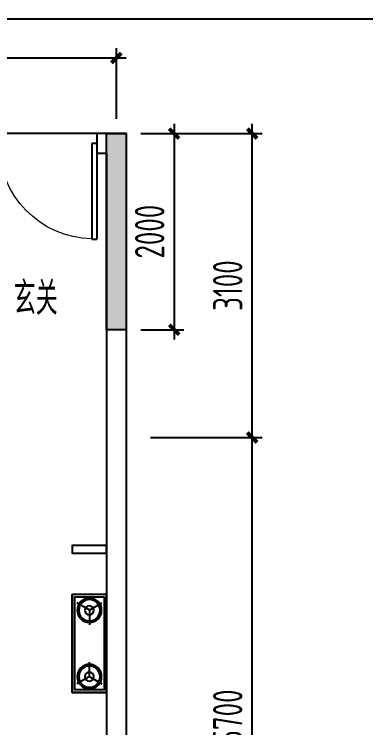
# Model space of a CAD drawing. Header units: millimetres. Extents: x -133666 to 880576, y -269375 to 86941.
# Drawn here: x 29703 to 33290, y 77706 to 84984 of the extents above; entities that cross this region are included whole.
import ezdxf

# ---------------------------------------------------------------- set-up
doc = ezdxf.new("R2010")
doc.units = ezdxf.units.MM
doc.header["$LTSCALE"] = 1000
doc.layers.get('0').update_dxf_attribs({"linetype": 'CONTINUOUS'})
doc.layers.get('Defpoints').update_dxf_attribs({"color": 6, "linetype": 'CONTINUOUS'})
for name, color, linetype in [('0p-洞填充', 1, 'CONTINUOUS'), ('DIM', 3, 'CONTINUOUS'), ('P-Furniture(活动家具)', 134, 'CONTINUOUS'), ('PUB_HATCH', 8, 'CONTINUOUS'), ('PUB_TEXT', 7, 'CONTINUOUS'), ('WALL', 2, 'CONTINUOUS'), ('WINDOW', 4, 'CONTINUOUS'), ('剪力墙', 6, 'CONTINUOUS')]:
    doc.layers.add(name, color=color, linetype=linetype)
doc.styles.get("Standard").update_dxf_attribs({"font": 'tssdeng.shx', "bigfont": 'tssdchn.shx'})
doc.styles.add('ZZ', font='tssdeng.shx', dxfattribs={"width": 0.7, "bigfont": 'tssdchn.shx'})
doc.dimstyles.new('TSSD_100_100', dxfattribs={"dimtxt": 300, "dimasz": 100, "dimexe": 100, "dimexo": 250, "dimgap": 100, "dimtad": 1, "dimdec": 0, "dimzin": 0, "dimdsep": 46, "dimtxsty": 'ZZ', "dimblk": 'ARCHTICK', "dimcen": 0, "dimdle": 100, "dimclrd": 256, "dimclrt": 7, "dimadec": 0, "dimazin": 0, "dimtfac": 1, "dimtdec": 0, "dimtix": 1, "dimtmove": 2, "dimatfit": 3, "dimfxl": 0, "dimtolj": 1, "dimtzin": 0, "dimarcsym": 0})

# ---------------------------------------------------------------- blocks, each defined once
blk = doc.blocks.new('$DorLib2D$00000001')
for p, q in [((0.45, 0.975), (0.5, 0.975)), ((0.45, 0), (0.45, 0.975)), ((0.5, 0), (0.5, 0.975)), ((0.5, 0), (0.45, 0))]:
    blk.add_line(p, q)
at = {"lineweight": 13}
blk.add_arc((0.475, 0), 0.975, 91.46928, 180, dxfattribs=at)
blk = doc.blocks.new('_ArchTick')
at = {"color": 0, "linetype": 'ByBlock', "const_width": 0.4}
blk.add_lwpolyline([(-0.5, -0.5), (0.5, 0.5)], dxfattribs=at)
blk = doc.blocks.new('*D49')
at = {"layer": 'Defpoints', "color": 0, "transparency": 16777216}
for p in [(30744.6, 83766.4), (30744.6, 81766.4), (31334.6, 81766.4)]:
    blk.add_point(p, dxfattribs=at)
at = {"layer": 'DIM', "lineweight": -2, "transparency": 16777216}
blk.add_line((31334.6, 83866.4), (31334.6, 81666.4), dxfattribs=at)
at = {"layer": 'DIM', "color": 0, "lineweight": -2, "transparency": 16777216}
for p, q in [((30994.6, 83766.4), (31434.6, 83766.4)), ((30994.6, 81766.4), (31434.6, 81766.4))]:
    blk.add_line(p, q, dxfattribs=at)
at = {"layer": 'DIM', "lineweight": -2, "transparency": 16777216, "xscale": 100, "yscale": 100, "zscale": 100}
for p, rotation in [((31334.6, 83766.4), 90), ((31334.6, 81766.4), 270)]:
    blk.add_blockref('_ArchTick', p, dxfattribs=dict(at, rotation=rotation))
at = {"layer": 'DIM', "color": 7, "transparency": 16777216, "insert": (31084.6, 82766.4), "char_height": 300, "attachment_point": 5, "rotation": 90, "style": 'ZZ'}
blk.add_mtext('\\A1;2000', dxfattribs=at)
blk = doc.blocks.new('*D53')
at = {"layer": 'Defpoints', "color": 0, "transparency": 16777216}
for p in [(30844.6, 80666.4), (32131.1, 80666.4), (30844.6, 74966.4)]:
    blk.add_point(p, dxfattribs=at)
at = {"layer": 'DIM', "lineweight": -2, "transparency": 16777216}
blk.add_line((32131.1, 74866.4), (32131.1, 80766.4), dxfattribs=at)
at = {"layer": 'DIM', "color": 0, "lineweight": -2, "transparency": 16777216}
for p, q in [((31094.6, 80666.4), (32231.1, 80666.4)), ((31094.6, 74966.4), (32231.1, 74966.4))]:
    blk.add_line(p, q, dxfattribs=at)
at = {"layer": 'DIM', "lineweight": -2, "transparency": 16777216, "xscale": 100, "yscale": 100, "zscale": 100}
for p, rotation in [((32131.1, 80666.4), 90), ((32131.1, 74966.4), 270)]:
    blk.add_blockref('_ArchTick', p, dxfattribs=dict(at, rotation=rotation))
at = {"layer": 'DIM', "color": 7, "transparency": 16777216, "insert": (31881.1, 77816.4), "char_height": 300, "attachment_point": 5, "rotation": 90, "style": 'ZZ'}
blk.add_mtext('\\A1;5700', dxfattribs=at)
blk = doc.blocks.new('*D54')
at = {"layer": 'Defpoints', "color": 0, "transparency": 16777216}
for p in [(27244.6, 84537), (27244.6, 83666.4), (30744.6, 83666.4)]:
    blk.add_point(p, dxfattribs=at)
at = {"layer": 'DIM', "color": 0, "lineweight": -2, "transparency": 16777216}
for p, q in [((27244.6, 83916.4), (27244.6, 84637)), ((30744.6, 83916.4), (30744.6, 84637))]:
    blk.add_line(p, q, dxfattribs=at)
at = {"layer": 'DIM', "lineweight": -2, "transparency": 16777216}
blk.add_line((30844.6, 84537), (27144.6, 84537), dxfattribs=at)
at = {"layer": 'DIM', "lineweight": -2, "transparency": 16777216, "xscale": 100, "yscale": 100, "zscale": 100, "rotation": 180}
blk.add_blockref('_ArchTick', (27244.6, 84537), dxfattribs=at)
at = {"layer": 'DIM', "lineweight": -2, "transparency": 16777216, "xscale": 100, "yscale": 100, "zscale": 100}
blk.add_blockref('_ArchTick', (30744.6, 84537), dxfattribs=at)
at = {"layer": 'DIM', "color": 7, "transparency": 16777216, "insert": (28994.6, 84787), "char_height": 300, "attachment_point": 5, "style": 'ZZ'}
blk.add_mtext('\\A1;3500', dxfattribs=at)
blk = doc.blocks.new('*D56')
at = {"layer": 'Defpoints', "color": 0, "transparency": 16777216}
for p in [(30844.6, 83766.4), (32131.1, 83766.4), (30844.6, 80666.4)]:
    blk.add_point(p, dxfattribs=at)
at = {"layer": 'DIM', "lineweight": -2, "transparency": 16777216}
blk.add_line((32131.1, 80566.4), (32131.1, 83866.4), dxfattribs=at)
at = {"layer": 'DIM', "color": 0, "lineweight": -2, "transparency": 16777216}
for p, q in [((31094.6, 83766.4), (32231.1, 83766.4)), ((31094.6, 80666.4), (32231.1, 80666.4))]:
    blk.add_line(p, q, dxfattribs=at)
at = {"layer": 'DIM', "lineweight": -2, "transparency": 16777216, "xscale": 100, "yscale": 100, "zscale": 100}
for p, rotation in [((32131.1, 83766.4), 90), ((32131.1, 80666.4), 270)]:
    blk.add_blockref('_ArchTick', p, dxfattribs=dict(at, rotation=rotation))
at = {"layer": 'DIM', "color": 7, "transparency": 16777216, "insert": (31881.1, 82216.4), "char_height": 300, "attachment_point": 5, "rotation": 90, "style": 'ZZ'}
blk.add_mtext('\\A1;3100', dxfattribs=at)
blk = doc.blocks.new('A$C103B1D10')
at = {"layer": 'P-Furniture(活动家具)', "color": 251}
for p, q in [((101.3, 325), (-898.7, 325)), ((-898.7, 325), (-898.7, -25)), ((101.3, 325), (101.3, -25)), ((-733.2, 142.8), (-811.1, 277.7)), ((-64.1, 142.8), (13.8, 277.7)), ((-733.2, 157.2), (-811.1, 22.3)), ((-745.7, 150), (-589.9, 150)), ((-51.6, 150), (-207.5, 150)), ((-64.1, 157.2), (13.8, 22.3)), ((-898.7, -25), (101.3, -25))]:
    blk.add_line(p, q, dxfattribs=at)
at = {"layer": 'P-Furniture(活动家具)'}
blk.add_lwpolyline([(-898.7, 325), (101.3, 325), (101.3, -25), (-898.7, -25)], close=True, dxfattribs=at)
at = {"layer": 'P-Furniture(活动家具)', "color": 251}
blk.add_lwpolyline([(76.3, 300), (-873.7, 300), (-873.7, 0), (76.3, 0)], close=True, dxfattribs=at)
at = {"layer": 'P-Furniture(活动家具)', "color": 251, "const_width": 4.17}
for points in [[(-797.5, 254.1), (-810.2, 276.1)], [(-797.5, 254.1), (-810.2, 276.1)], [(0.2, 254.1), (12.8, 276.1)], [(0.2, 254.1), (12.8, 276.1)], [(-617.1, 150), (-591.8, 150)], [(-617.1, 150), (-591.8, 150)], [(-180.2, 150), (-205.6, 150)], [(-180.2, 150), (-205.6, 150)], [(-797.5, 45.9), (-810.2, 23.9)], [(-797.5, 45.9), (-810.2, 23.9)], [(0.2, 45.9), (12.8, 23.9)], [(0.2, 45.9), (12.8, 23.9)]]:
    blk.add_lwpolyline(points, dxfattribs=at)
at = {"layer": 'P-Furniture(活动家具)', "color": 251}
for centre, radius in [((-737.4, 150), 125), ((-737.4, 150), 108.3), ((-60, 150), 125), ((-60, 150), 108.3), ((-737.4, 150), 45.8), ((-60, 150), 45.8)]:
    blk.add_circle(centre, radius, dxfattribs=at)

msp = doc.modelspace()

# ---------------------------------------------------------------- hatches: boundary and pattern name
at = {"layer": 'PUB_HATCH'}
msp.add_hatch(color=256, dxfattribs=at).paths.add_polyline_path([(30644.6, 83766.4), (30844.6, 83766.4), (30844.6, 81766.4), (30644.6, 81766.4), (30644.6, 83566.4)])

# ---------------------------------------------------------------- linework, layer by layer
at = {"layer": '0p-洞填充'}
msp.add_lwpolyline([(30644.6, 79566.4), (30294.6, 79566.4), (30294.6, 79486.4), (30644.6, 79486.4)], close=True, dxfattribs=at)
at = {"layer": 'Defpoints'}
msp.add_lwpolyline([(23444.6, 72080.7), (23444.6, 84937), (43134.5, 84937), (43134.5, 72080.7)], close=True, dxfattribs=at)
at = {"layer": 'WALL'}
for p, q in [((30844.6, 83766.4), (30544.6, 83766.4)), ((30544.6, 83766.4), (30544.6, 83566.4)), ((30844.6, 83766.4), (30844.6, 74866.4)), ((30544.6, 83566.4), (30644.6, 83566.4)), ((30644.6, 83566.4), (30644.6, 74966.4))]:
    msp.add_line(p, q, dxfattribs=at)
at = {"layer": 'WINDOW'}
msp.add_line((30544.6, 83766.4, 0), (29544.6, 83766.4, 0), dxfattribs=at)
at = {"layer": '剪力墙', "elevation": 0}
msp.add_lwpolyline([(30644.6, 83766.4), (30844.6, 83766.4), (30844.6, 81766.4), (30644.6, 81766.4), (30644.6, 83566.4)], close=True, dxfattribs=at)
msp.add_lwpolyline([(30644.6, 83566.4), (30644.6, 83566.4)], dxfattribs=at)

# ---------------------------------------------------------------- block references
at = {"layer": 'P-Furniture(活动家具)', "xscale": -1, "rotation": 270}
msp.add_blockref('A$C103B1D10', (30319.6, 78965), dxfattribs=at)
at = {"layer": 'WINDOW', "xscale": -1000, "yscale": 1000, "zscale": -1000, "rotation": 180}
msp.add_blockref('$DorLib2D$00000001', (30044.6, 83666.4), dxfattribs=at)

# ---------------------------------------------------------------- texts
at = {"layer": 'PUB_TEXT', "width": 0.7}
msp.add_text('玄关', height=337.59, dxfattribs=at).set_placement((29697.1, 81917.7))

# ---------------------------------------------------------------- dimensions: what is measured, and where the dimension line sits
at = {"layer": 'DIM'}
dim = msp.add_linear_dim(base=(27244.6, 84537), p1=(30744.6, 83666.4), p2=(27244.6, 83666.4), dimstyle='TSSD_100_100', dxfattribs=at)
dim.commit()
dim.dimension.update_dxf_attribs({"geometry": '*D54', "text_midpoint": (28994.6, 84787)})
for base, p1, p2, picture, middle in [((31334.6, 81766.4), (30744.6, 83766.4), (30744.6, 81766.4), '*D49', (31084.6, 82766.4)), ((32131.1, 83766.4), (30844.6, 80666.4), (30844.6, 83766.4), '*D56', (31881.1, 82216.4)), ((32131.1, 80666.4), (30844.6, 74966.4), (30844.6, 80666.4), '*D53', (31881.1, 77816.4))]:
    dim = msp.add_linear_dim(base=base, p1=p1, p2=p2, angle=90, dimstyle='TSSD_100_100', dxfattribs=at)
    dim.commit()
    dim.dimension.update_dxf_attribs({"geometry": picture, "text_midpoint": middle})

doc.saveas('drawing.dxf')
